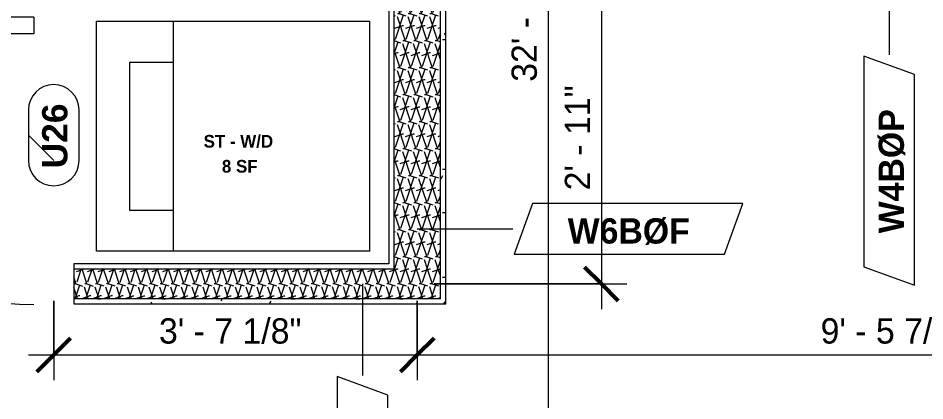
# Model space of a CAD drawing. Header units: inches. Extents: x -4058 to -1781, y 9814 to 12289.
# Drawn here: x -2674.4 to -2566.8, y 11400.4 to 11445.7 of the extents above; entities that cross this region are included whole.
import ezdxf

# ---------------------------------------------------------------- set-up
doc = ezdxf.new("R2010")
doc.units = ezdxf.units.IN
doc.header["$MEASUREMENT"] = 0
for name, color, linetype, lineweight in [('A-ANNO-DIMS', 211, 'Continuous', 9), ('A-ANNO-DIMS-32', 211, 'Continuous', 9), ('A-AREA-IDEN', 2, 'Continuous', 9), ('A-DOOR-2', 31, 'Continuous', 9), ('A-DOOR-IDEN', 31, 'Continuous', 9), ('A-WALL-2', 113, 'Continuous', 9), ('A-WALL-IDEN', 211, 'Continuous', 9), ('A-WALL-PATT-1', 9, 'Continuous', 9), ('P-SANR-FIXT', 6, 'Continuous', 9)]:
    doc.layers.add(name, color=color, linetype=linetype, lineweight=lineweight)
doc.styles.add('Arial_B', font='arialbd.ttf', dxfattribs={"height": 3})
doc.styles.add('Century Gothic', font='ufonts.com_century-gothic.ttf', dxfattribs={"height": 3})
doc.styles.add('Century Gothic_B', font='GOTHICB.TTF', dxfattribs={"height": 3})
doc.styles.add('Century Gothic_B_1', font='GOTHICB.TTF', dxfattribs={"height": 1.5})
doc.dimstyles.new('THE_DIMENSION_STRING', dxfattribs={"dimscale": 12, "dimtxt": 3.132505, "dimasz": 0.333333, "dimexe": 0.25, "dimexo": 0.166667, "dimgap": 0.041667, "dimtad": 1, "dimdec": 4, "dimrnd": 0.0625, "dimzin": 3, "dimdsep": 46, "dimlunit": 4, "dimtxsty": 'Century Gothic', "dimblk1": 'OBLIQUE', "dimblk2": 'OBLIQUE', "dimsah": 1, "dimcen": 0.09, "dimdle": 0.25, "dimazin": 0, "dimtfac": 1, "dimtdec": 4, "dimtix": 1, "dimtmove": 0, "dimatfit": 3, "dimfxl": 1, "dimtvp": 1, "dimtfill": 1, "dimfrac": 2, "dimtolj": 1, "dimtzin": 0, "dimarcsym": 2})
doc.dimstyles.new('THE_DIMENSION_STRING_2', dxfattribs={"dimscale": 12, "dimtxt": 3.132505, "dimasz": 0.333333, "dimexe": 0.25, "dimexo": 0.166667, "dimgap": 0.041667, "dimtad": 1, "dimdec": 4, "dimrnd": 0.0625, "dimzin": 3, "dimdsep": 46, "dimlunit": 4, "dimtxsty": 'Century Gothic', "dimblk1": 'OBLIQUE', "dimblk2": 'OBLIQUE', "dimsah": 1, "dimcen": 0.09, "dimdle": 0.25, "dimazin": 0, "dimtfac": 1, "dimtdec": 4, "dimtix": 1, "dimtmove": 0, "dimatfit": 3, "dimfxl": 1, "dimtvp": 1, "dimtfill": 1, "dimfrac": 2, "dimtolj": 1, "dimtzin": 0, "dimarcsym": 2})
doc.dimstyles.new('THE_DIMENSION_STRING_3', dxfattribs={"dimscale": 12, "dimtxt": 3.132505, "dimasz": 0.333333, "dimexe": 0.25, "dimexo": 0.166667, "dimgap": 0.041667, "dimtad": 1, "dimdec": 4, "dimrnd": 0.0625, "dimzin": 3, "dimdsep": 46, "dimlunit": 4, "dimtxsty": 'Century Gothic', "dimblk1": 'OBLIQUE', "dimblk2": 'OBLIQUE', "dimsah": 1, "dimcen": 0.09, "dimdle": 0.25, "dimazin": 0, "dimtfac": 1, "dimtdec": 4, "dimtix": 1, "dimtmove": 0, "dimatfit": 3, "dimfxl": 1, "dimtvp": 1, "dimtfill": 1, "dimfrac": 2, "dimtolj": 1, "dimtzin": 0, "dimarcsym": 2})
doc.dimstyles.new('THE_DIMENSION_STRING_4', dxfattribs={"dimscale": 12, "dimtxt": 3.132505, "dimasz": 0.333333, "dimexe": 0.25, "dimexo": 0.166667, "dimgap": 0.041667, "dimtad": 1, "dimdec": 4, "dimrnd": 0.0625, "dimzin": 3, "dimdsep": 46, "dimlunit": 4, "dimtxsty": 'Century Gothic', "dimblk1": 'OBLIQUE', "dimblk2": 'OBLIQUE', "dimsah": 1, "dimcen": 0.09, "dimdle": 0.25, "dimazin": 0, "dimtfac": 1, "dimtdec": 4, "dimtix": 1, "dimtmove": 0, "dimatfit": 3, "dimfxl": 1, "dimtvp": 1, "dimtfill": 1, "dimfrac": 2, "dimtolj": 1, "dimtzin": 0, "dimarcsym": 2})
pattern_1 = [(0, (0, 0), (10.24, 2.56), [0.422, -7.258, 0.422, -7.258, -40.96]), (0, (0, 0), (10.24, 2.56), [-15.36, 0.422, -14.938, 0.422, -7.258, -17.92]), (0, (0, 0), (10.24, 2.56), [-38.4, 0.422, -4.698, 0.422, -12.378]), (120, (3.84, 1.28), (-7.33702503, 7.58810013), [0.422, -7.258, 0.422, -7.258, -40.96]), (120, (3.84, 1.28), (-7.33702503, 7.58810013), [-15.36, 0.422, -14.938, 0.422, -7.258, -17.92]), (120, (3.84, 1.28), (-7.33702503, 7.58810013), [-38.4, 0.422, -4.698, 0.422, -12.378]), (240, (5.12, 6.4), (-2.90297497, -10.14810013), [0.422, -7.258, 0.422, -7.258, -40.96]), (240, (5.12, 6.4), (-2.90297497, -10.14810013), [-15.36, 0.422, -14.938, 0.422, -7.258, -17.92]), (240, (5.12, 6.4), (-2.90297497, -10.14810013), [-38.4, 0.422, -4.698, 0.422, -12.378])]
pattern_2 = [(161.57, (0.16, 0.16), (-1.279773737, -0.000426766), [0, -9.107, 1.011, 0]), (18.43, (-0.16, 0.16), (-1.279773737, 0.000426766), [0, -9.107, 1.011, 0]), (108.43, (0.16, 0.16), (0.639452382, -3.199964008), [3.035, -7.083]), (71.57, (-0.16, 0.16), (0.639452382, 3.199964008), [3.035, -7.083])]

# ---------------------------------------------------------------- blocks, each defined once
blk = doc.blocks.new('SWING - SINGLE - FLUSH - SWING - OFFSET PIVOT - 34_ x 80_ - DRYWALL FRAME-3983855-UNITS PLANS - 3RD FLOOR')
at = {"layer": 'A-DOOR-2'}
for p, q in [((15, 2.37), (15, 36.38)), ((17, 36.38), (15, 36.38)), ((17, 2.37), (17, 36.38)), ((17, 2.37), (15, 2.37))]:
    blk.add_line(p, q, dxfattribs=at)
blk.add_arc((17, 2.37), 34.07, 93.3657, 180, dxfattribs=at)
blk = doc.blocks.new('Stacked Washer and Dryer - 26_x25_ - Private-3627842-UNITS PLANS - 3RD FLOOR')
at = {"layer": 'P-SANR-FIXT'}
for p, q in [((0, 13.625), (32.4375, 13.625)), ((0, 13.625), (0, -13.625)), ((23.34375, -13.625), (23.34375, 13.625)), ((32.4375, 13.625), (32.4375, -13.625)), ((28.53125, 8.75), (23.34375, 8.75)), ((28.53125, -8.75), (28.53125, 8.75)), ((23.34375, -8.75), (28.53125, -8.75)), ((32.4375, -13.625), (0, -13.625))]:
    blk.add_line(p, q, dxfattribs=at)
blk = doc.blocks.new('DIMBLOCK134-UNITS PLANS - 3RD FLOOR')
at = {"layer": 'A-ANNO-DIMS-32', "lineweight": 50}
for p, q in [((-2605.15, 11449.24), (-2607.15, 11451.24)), ((-2605.15, 11449.24), (-2603.15, 11447.24)), ((-2605.15, 11414.24), (-2607.15, 11416.24)), ((-2605.15, 11414.24), (-2603.15, 11412.24))]:
    blk.add_line(p, q, dxfattribs=at)
at = {"layer": 'A-ANNO-DIMS-32'}
for p, q in [((-2604.32, 11449.24), (-2608.15, 11449.24)), ((-2605.15, 11449.24), (-2605.15, 11411.24)), ((-2605.15, 11449.24), (-2604.32, 11449.24)), ((-2625, 11414.24), (-2602.15, 11414.24)), ((-2605.15, 11414.24), (-2625, 11414.24))]:
    blk.add_line(p, q, dxfattribs=at)
at = {"layer": 'A-ANNO-DIMS-32', "color": 0, "insert": (-2609.49, 11425.33), "char_height": 3, "width": 15.394, "attachment_point": 1, "rotation": 90, "line_spacing_factor": 0.984502, "style": 'Century Gothic', "bg_fill": 3, "box_fill_scale": 1.25, "bg_fill_color": 256, "bg_fill_true_color": 13158600, "bg_fill_transparency": 0}
blk.add_mtext('2\' - 11"', dxfattribs=at)
blk = doc.blocks.new('_Oblique')
at = {"color": 0, "linetype": 'ByBlock', "lineweight": -2}
blk.add_line((-0.5, -0.5), (0.5, 0.5), dxfattribs=at)
blk = doc.blocks.new('Wall Tag - Arch Wall-3956453-UNITS PLANS - 3RD FLOOR')
at = {"layer": 'A-WALL-IDEN'}
for p, q in [((-0.3561, 0.0937), (-0.4244, -0.0937)), ((0.4244, 0.0937), (-0.3561, 0.0937)), ((0.3561, -0.0937), (0.4244, 0.0937)), ((-0.4244, -0.0937), (0.3561, -0.0937))]:
    blk.add_line(p, q, dxfattribs=at)
blk = doc.blocks.new('Door Tag - Type Mark-2601225-UNITS PLANS - 3RD FLOOR')
at = {"layer": 'A-DOOR-IDEN'}
for p, q in [((0.09375, 0.09375), (-0.09375, 0.09375)), ((-0.09375, -0.09375), (0.09375, -0.09375))]:
    blk.add_line(p, q, dxfattribs=at)
for centre, start, end in [((-0.09375, 0), 90, 270), ((0.09375, 0), 270, 90)]:
    blk.add_arc(centre, 0.09375, start, end, dxfattribs=at)
blk = doc.blocks.new('DIMBLOCK378-UNITS PLANS - 3RD FLOOR')
at = {"layer": 'A-ANNO-DIMS-32'}
for p, q in [((-2670.12, 11412.24), (-2670.12, 11402.83)), ((-2670.12, 11405.83), (-2670.12, 11412.24)), ((-2627, 11412.24), (-2627, 11402.83)), ((-2627, 11405.83), (-2627, 11412.24)), ((-2673.12, 11405.83), (-2627, 11405.83))]:
    blk.add_line(p, q, dxfattribs=at)
at = {"layer": 'A-ANNO-DIMS-32', "lineweight": 50}
for p, q in [((-2670.12, 11405.83), (-2668.12, 11407.83)), ((-2627, 11405.83), (-2625, 11407.83)), ((-2670.12, 11405.83), (-2672.12, 11403.83)), ((-2627, 11405.83), (-2629, 11403.83))]:
    blk.add_line(p, q, dxfattribs=at)
at = {"layer": 'A-ANNO-DIMS-32', "color": 0, "insert": (-2657.64, 11410.17), "char_height": 3, "width": 21.7784, "attachment_point": 1, "line_spacing_factor": 0.984502, "style": 'Century Gothic', "bg_fill": 3, "box_fill_scale": 1.25, "bg_fill_color": 256, "bg_fill_true_color": 13158600, "bg_fill_transparency": 0}
blk.add_mtext('3\' - 7 1/8"', dxfattribs=at)
blk = doc.blocks.new('DIMBLOCK379-UNITS PLANS - 3RD FLOOR')
at = {"layer": 'A-ANNO-DIMS-32'}
for p, q in [((-2627, 11412.24), (-2627, 11402.83)), ((-2627, 11405.83), (-2627, 11412.24)), ((-2513.12, 11406.66), (-2513.12, 11402.83)), ((-2513.12, 11405.83), (-2513.12, 11406.66)), ((-2627, 11405.83), (-2510.12, 11405.83))]:
    blk.add_line(p, q, dxfattribs=at)
at = {"layer": 'A-ANNO-DIMS-32', "lineweight": 50}
for p, q in [((-2627, 11405.83), (-2625, 11407.83)), ((-2513.12, 11405.83), (-2511.12, 11407.83)), ((-2627, 11405.83), (-2629, 11403.83)), ((-2513.12, 11405.83), (-2515.12, 11403.83))]:
    blk.add_line(p, q, dxfattribs=at)
at = {"layer": 'A-ANNO-DIMS-32', "color": 0, "insert": (-2579.14, 11410.17), "char_height": 3, "width": 21.7784, "attachment_point": 1, "line_spacing_factor": 0.984502, "style": 'Century Gothic', "bg_fill": 3, "box_fill_scale": 1.25, "bg_fill_color": 256, "bg_fill_true_color": 13158600, "bg_fill_transparency": 0}
blk.add_mtext('9\' - 5 7/8"', dxfattribs=at)
blk = doc.blocks.new('DIMBLOCK801-UNITS PLANS - 3RD FLOOR')
at = {"layer": 'A-ANNO-DIMS-32'}
for p, q in [((-2553.98, 11252.64), (-2553.98, 11452.24)), ((-2565.32, 11449.24), (-2550.98, 11449.24)), ((-2553.98, 11449.24), (-2565.32, 11449.24)), ((-2553.15, 11255.64), (-2556.98, 11255.64)), ((-2553.98, 11255.64), (-2553.15, 11255.64))]:
    blk.add_line(p, q, dxfattribs=at)
at = {"layer": 'A-ANNO-DIMS-32', "lineweight": 50}
for p, q in [((-2553.98, 11449.24), (-2555.98, 11451.24)), ((-2553.98, 11449.24), (-2551.98, 11447.24)), ((-2553.98, 11255.64), (-2555.98, 11257.64)), ((-2553.98, 11255.64), (-2551.98, 11253.64))]:
    blk.add_line(p, q, dxfattribs=at)
at = {"layer": 'A-ANNO-DIMS-32', "color": 0, "insert": (-2558.33, 11342.2), "char_height": 3, "width": 24.5827, "attachment_point": 1, "rotation": 90, "line_spacing_factor": 0.984502, "style": 'Century Gothic', "bg_fill": 3, "box_fill_scale": 1.25, "bg_fill_color": 256, "bg_fill_true_color": 13158600, "bg_fill_transparency": 0}
blk.add_mtext('16\' - 1 5/8"', dxfattribs=at)
blk = doc.blocks.new('DIMBLOCK991-UNITS PLANS - 3RD FLOOR')
at = {"layer": 'A-ANNO-DIMS-32', "lineweight": 50}
for p, q in [((-2611.47, 11641.24), (-2613.47, 11643.24)), ((-2611.47, 11641.24), (-2609.47, 11639.24)), ((-2611.47, 11255.64), (-2613.47, 11257.64)), ((-2611.47, 11255.64), (-2609.47, 11253.64))]:
    blk.add_line(p, q, dxfattribs=at)
at = {"layer": 'A-ANNO-DIMS-32'}
for p, q in [((-2610.64, 11641.24), (-2614.47, 11641.24)), ((-2611.47, 11641.24), (-2611.47, 11255.64)), ((-2611.47, 11641.24), (-2610.64, 11641.24)), ((-2610.64, 11255.64), (-2614.47, 11255.64)), ((-2611.47, 11255.64), (-2610.64, 11255.64))]:
    blk.add_line(p, q, dxfattribs=at)
at = {"layer": 'A-ANNO-DIMS-32', "color": 0, "insert": (-2615.81, 11438.2), "char_height": 3, "width": 24.5827, "attachment_point": 1, "rotation": 90, "line_spacing_factor": 0.984502, "style": 'Century Gothic', "bg_fill": 3, "box_fill_scale": 1.25, "bg_fill_color": 256, "bg_fill_true_color": 13158600, "bg_fill_transparency": 0}
blk.add_mtext('32\' - 1 5/8"', dxfattribs=at)

msp = doc.modelspace()

# ---------------------------------------------------------------- hatches: boundary and pattern name
at = {"layer": 'A-WALL-PATT-1'}
h = msp.add_hatch(dxfattribs=at)
h.set_pattern_fill('FP_5', color=256, style=0, pattern_type=2)
h.set_pattern_definition(pattern_2)
h.paths.add_polyline_path([(-2629.74874, 11415.99399), (-2624.24874, 11415.99399), (-2624.24874, 11447.49399), (-2629.74874, 11447.49399), (-2629.74874, 11416.61899)], flags=0)
h = msp.add_hatch(dxfattribs=at)
h.set_pattern_fill('FP_1', color=256, style=0, pattern_type=2)
h.set_pattern_definition(pattern_1)
h.paths.add_polyline_path([(-2624.24874, 11412.49399), (-2623.62374, 11412.49399), (-2623.62374, 11446.86899), (-2624.24874, 11446.86899), (-2624.24874, 11415.99399)], flags=0)
h = msp.add_hatch(dxfattribs=at)
h.set_pattern_fill('FP_1', color=256, style=0, pattern_type=2)
h.set_pattern_definition(pattern_1)
h.paths.add_polyline_path([(-2667.74874, 11415.99399), (-2629.74874, 11415.99399), (-2629.74874, 11416.61899), (-2667.74874, 11416.61899)], flags=0)
h = msp.add_hatch(dxfattribs=at)
h.set_pattern_fill('FP_5', color=256, style=0, pattern_type=2)
h.set_pattern_definition(pattern_2)
h.paths.add_polyline_path([(-2667.74874, 11412.49399), (-2624.24874, 11412.49399), (-2624.24874, 11415.99399), (-2667.74874, 11415.99399)], flags=0)
h = msp.add_hatch(dxfattribs=at)
h.set_pattern_fill('FP_1', color=256, style=0, pattern_type=2)
h.set_pattern_definition(pattern_1)
h.paths.add_polyline_path([(-2667.74874, 11411.86899), (-2623.62374, 11411.86899), (-2623.62374, 11412.49399), (-2667.74874, 11412.49399)], flags=0)

# ---------------------------------------------------------------- linework, layer by layer
at = {"layer": 'A-DOOR-IDEN'}
msp.add_line((-2670.12374, 11428.86899), (-2673.12374, 11431.86899), dxfattribs=at)
at = {"layer": 'A-WALL-2'}
for p, q in [((-2629.74874, 11415.99399), (-2629.74874, 11447.49399)), ((-2624.24874, 11412.49399), (-2624.24874, 11447.49399)), ((-2630.37374, 11446.86899), (-2630.37374, 11416.61899)), ((-2623.62374, 11411.86899), (-2623.62374, 11446.86899)), ((-2630.37374, 11416.61899), (-2667.74874, 11416.61899)), ((-2667.74874, 11416.61899), (-2667.74874, 11411.86899)), ((-2629.74874, 11415.99399), (-2667.74874, 11415.99399)), ((-2624.24874, 11412.49399), (-2667.74874, 11412.49399)), ((-2667.74874, 11411.86899), (-2623.62374, 11411.86899))]:
    msp.add_line(p, q, dxfattribs=at)
at = {"layer": 'A-WALL-IDEN'}
for p, q in [((-2571.0123, 11449.24399), (-2571.0123, 11441.40083)), ((-2633.49356, 11414.24399), (-2633.49356, 11403.40083))]:
    msp.add_line(p, q, dxfattribs=at)

# ---------------------------------------------------------------- block references
at = {"layer": 'A-DOOR-2', "rotation": 89.99999999997729}
msp.add_blockref('SWING - SINGLE - FLUSH - SWING - OFFSET PIVOT - 34_ x 80_ - DRYWALL FRAME-3983855-UNITS PLANS - 3RD FLOOR', (-2670.12374, 11428.86899), dxfattribs=at)
at = {"layer": 'A-DOOR-IDEN', "xscale": 31.99999999999999, "yscale": 31.99999999999999, "zscale": 31.99999999999999, "rotation": 89.99999999999991}
msp.add_blockref('Door Tag - Type Mark-2601225-UNITS PLANS - 3RD FLOOR', (-2670.12374, 11431.86899), dxfattribs=at)
at = {"layer": 'A-WALL-IDEN', "xscale": 31.99999999999999, "yscale": 31.99999999999999, "zscale": 31.99999999999999, "rotation": 89.99999999999991}
for p in [(-2571.0123, 11427.66912), (-2633.49356, 11389.66912)]:
    msp.add_blockref('Wall Tag - Arch Wall-3956453-UNITS PLANS - 3RD FLOOR', p, dxfattribs=at)
at = {"layer": 'P-SANR-FIXT', "rotation": 180}
msp.add_blockref('Stacked Washer and Dryer - 26_x25_ - Private-3627842-UNITS PLANS - 3RD FLOOR', (-2632.62374, 11431.74399), dxfattribs=at)

# ---------------------------------------------------------------- texts
at = {"layer": 'A-AREA-IDEN', "char_height": 1.5, "attachment_point": 1, "style": 'Century Gothic_B_1'}
for s, insert, width in [('ST - W/D', (-2652.34132, 11431.89812), 9.696), ('8 SF', (-2650.17439, 11428.93642), 4.444)]:
    msp.add_mtext(s, dxfattribs=dict(at, insert=insert, width=width))
at = {"layer": 'A-DOOR-IDEN', "insert": (-2671.50359, 11427.9371), "char_height": 3, "width": 9.393, "attachment_point": 1, "rotation": 90, "style": 'Arial_B'}
msp.add_mtext('U26', dxfattribs=at)
at = {"layer": 'A-WALL-IDEN', "insert": (-2572.25983, 11420.23903), "char_height": 3, "width": 17.877, "attachment_point": 1, "rotation": 90, "style": 'Century Gothic_B'}
msp.add_mtext('W4BØP', dxfattribs=at)

# ---------------------------------------------------------------- next in the draw order: dimensions: what is measured, and where the dimension line sits
at = {"layer": 'A-ANNO-DIMS'}
dim = msp.add_linear_dim(base=(-2605.14626, 11414.24399), p1=(-2602.31783, 11449.24399), p2=(-2626.99874, 11414.24399), angle=90, dimstyle='THE_DIMENSION_STRING', override={"dimpost": '<>', "dimfxl": 42.826944}, dxfattribs=at)
dim.commit()
dim.dimension.update_dxf_attribs({"geometry": 'DIMBLOCK134-UNITS PLANS - 3RD FLOOR', "text_midpoint": (-2607.18399, 11431.74399)})

# ---------------------------------------------------------------- next in the draw order: linework, layer by layer
at = {"layer": 'A-WALL-IDEN'}
msp.add_line((-2626.99874, 11420.77908), (-2615.66475, 11420.77908), dxfattribs=at)

# ---------------------------------------------------------------- next in the draw order: block references
at = {"layer": 'A-WALL-IDEN', "xscale": 31.99999999999999, "yscale": 31.99999999999999, "zscale": 31.99999999999999}
msp.add_blockref('Wall Tag - Arch Wall-3956453-UNITS PLANS - 3RD FLOOR', (-2601.93304, 11420.77908), dxfattribs=at)

# ---------------------------------------------------------------- next in the draw order: texts
at = {"layer": 'A-WALL-IDEN', "insert": (-2609.14896, 11422.02662), "char_height": 3, "width": 17.372, "attachment_point": 1, "style": 'Century Gothic_B'}
msp.add_mtext('W6BØF', dxfattribs=at)

# ---------------------------------------------------------------- next in the draw order: dimensions: what is measured, and where the dimension line sits
at = {"layer": 'A-ANNO-DIMS'}
dim = msp.add_linear_dim(base=(-2626.99874, 11405.82708), p1=(-2670.12374, 11414.24399), p2=(-2626.99874, 11414.24399), angle=0, dimstyle='THE_DIMENSION_STRING_2', override={"dimpost": '<>', "dimfxl": 43.125}, dxfattribs=at)
dim.commit()
dim.dimension.update_dxf_attribs({"geometry": 'DIMBLOCK378-UNITS PLANS - 3RD FLOOR', "text_midpoint": (-2648.56124, 11408.06875)})

# ---------------------------------------------------------------- next in the draw order: dimensions: what is measured, and where the dimension line sits
dim = msp.add_linear_dim(base=(-2513.12374, 11405.82708), p1=(-2626.99874, 11414.24399), p2=(-2513.12374, 11408.65551), angle=0, dimstyle='THE_DIMENSION_STRING_2', override={"dimpost": '<>', "dimfxl": 114.012046}, dxfattribs=at)
dim.commit()
dim.dimension.update_dxf_attribs({"geometry": 'DIMBLOCK379-UNITS PLANS - 3RD FLOOR', "text_midpoint": (-2570.06124, 11408.06875)})

# ---------------------------------------------------------------- next in the draw order: dimensions: what is measured, and where the dimension line sits
for base, p1, p2, dimstyle, override, picture, middle in [((-2611.46529, 11255.6394), (-2608.63686, 11641.2394), (-2608.63686, 11255.6394), 'THE_DIMENSION_STRING_4', {"dimpost": '<>', "dimfxl": 385.6}, 'DIMBLOCK991-UNITS PLANS - 3RD FLOOR', (-2613.70696, 11448.4394)), ((-2553.98477, 11449.24399), (-2555.14898, 11255.64399), (-2567.32374, 11449.24399), 'THE_DIMENSION_STRING_3', {"dimpost": '<>', "dimfxl": 193.982434}, 'DIMBLOCK801-UNITS PLANS - 3RD FLOOR', (-2556.22644, 11352.44399))]:
    dim = msp.add_linear_dim(base=base, p1=p1, p2=p2, angle=90, dimstyle=dimstyle, override=override, dxfattribs=at)
    dim.commit()
    dim.dimension.update_dxf_attribs({"geometry": picture, "text_midpoint": middle})

doc.saveas('drawing.dxf')
